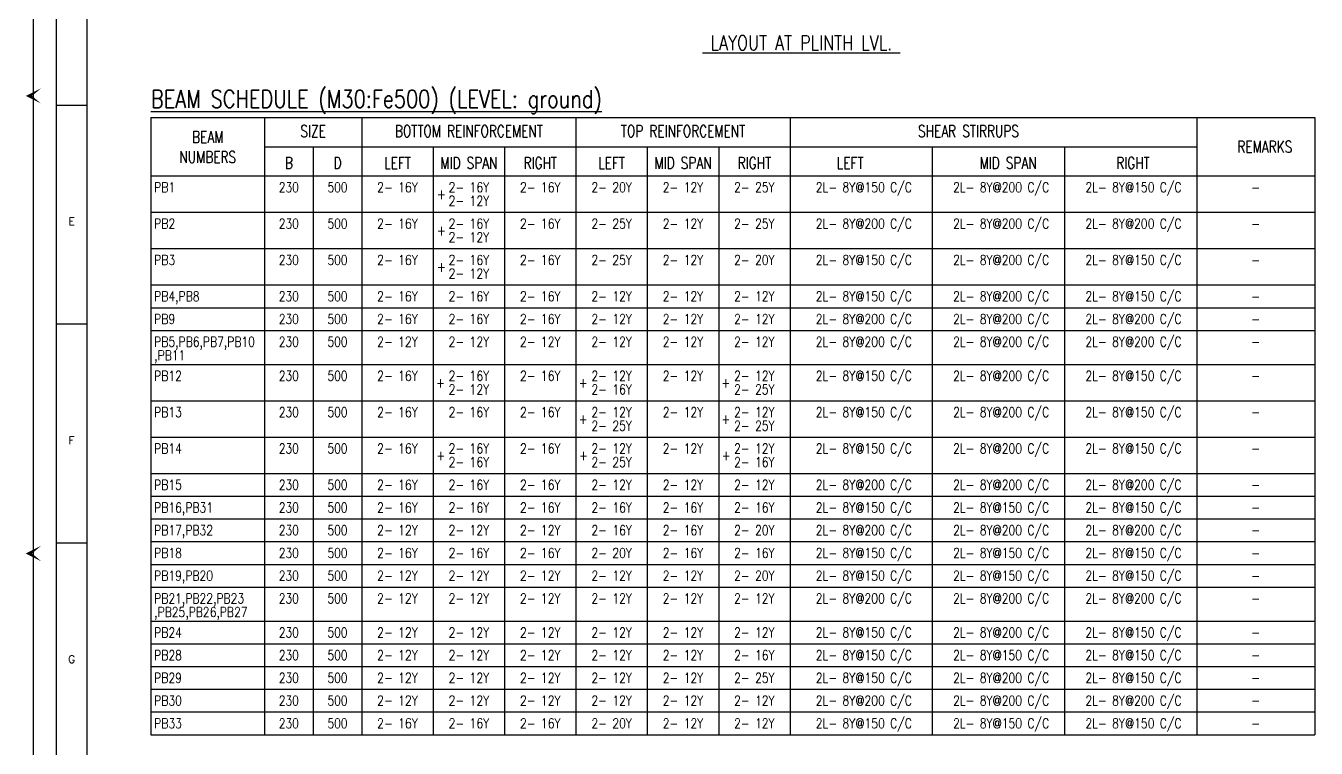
# Model space of a CAD drawing. Header units: millimetres. Extents: x 2659630 to 6742168, y -2425387 to -732288.
# Drawn here: x 3239385 to 3279161, y -1225257 to -1202994 of the extents above; entities that cross this region are included whole.
import ezdxf
from ezdxf.enums import TextEntityAlignment as Align

# ---------------------------------------------------------------- set-up
doc = ezdxf.new("R2010")
doc.units = ezdxf.units.MM
for name, color, linetype in [('FRAME TABLE', 5, 'Continuous'), ('PNA', 8, 'Continuous'), ('S-TITIL', 6, 'Continuous'), ('Schedule Border', 60, 'Continuous'), ('TEXT MIDIUM', 2, 'Continuous'), ('TEXT SHEDULE BEAM', 4, 'Continuous'), ('TITLE', 6, 'Continuous')]:
    doc.layers.add(name, color=color, linetype=linetype)
doc.styles.add('ROMANS', font='r.shx', dxfattribs={"width": 0.7})

# ---------------------------------------------------------------- blocks, each defined once
blk = doc.blocks.new('FOLDER')
at = {"layer": 'PNA'}
for points in [[(-1250, 2500), (0, 0), (0, 1000)], [(1250, 2500), (0, 0), (0, 1000)]]:
    blk.add_solid(points, dxfattribs=at)
blk = doc.blocks.new('A1_SHEET.')
at = {"flags": 128}
blk.add_lwpolyline([(0, 0), (0, 594), (841, 594), (841, 0)], close=True, dxfattribs=at)
at = {"layer": 'PNA'}
for p, q in [((7.5, 298.2), (17.5, 298.2)), ((7.5, 226.45), (17.5, 226.45)), ((7.5, 154.7), (17.5, 154.7))]:
    blk.add_line(p, q, dxfattribs=at)
at = {"layer": 'PNA', "color": 1}
for points in [[(7.5, 6.2), (833.5, 6.2), (833.5, 587.8), (7.5, 587.8)], [(17.5, 11.2), (828.5, 11.2), (828.5, 582.8), (17.5, 582.8)]]:
    blk.add_lwpolyline(points, close=True, dxfattribs=at)
at = {"layer": 'PNA', "xscale": 0.0020000000001672, "yscale": 0.0020000000001672, "zscale": 0.0020000000001672, "rotation": 270}
for p in [(-2.5, 301.2), (-2.5, 151.2)]:
    blk.add_blockref('FOLDER', p, dxfattribs=at)
at = {"layer": 'PNA', "style": 'ROMANS'}
for s, p in [('E', (12.5, 260.05)), ('F', (12.5, 188.3)), ('G', (12.5, 116.55))]:
    blk.add_text(s, height=2.5, dxfattribs=at).set_placement(p, align=Align.MIDDLE)

msp = doc.modelspace()

# ---------------------------------------------------------------- linework, layer by layer
at = {"layer": 'FRAME TABLE', "color": 7}
for p, q in [((3243243.136, -1205820.636), (3279119.852, -1205820.636)), ((3243243.136, -1205820.636), (3243243.136, -1224840.636)), ((3243243.136, -1205820.636), (3243243.136, -1224840.636)), ((3243243.136, -1205820.636), (3279119.852, -1205820.636)), ((3246743.136, -1205820.636), (3246743.136, -1224840.636)), ((3246743.136, -1205820.636), (3246743.136, -1224840.636)), ((3249743.136, -1205820.636), (3249743.136, -1224840.636)), ((3249743.136, -1205820.636), (3249743.136, -1224840.636)), ((3256343.136, -1205820.636), (3256343.136, -1224840.636)), ((3256343.136, -1205820.636), (3256343.136, -1224840.636)), ((3262943.136, -1205820.636), (3262943.136, -1224840.636)), ((3262943.136, -1205820.636), (3262943.136, -1224840.636)), ((3275484.906, -1205820.636), (3275484.906, -1224840.636)), ((3275484.906, -1205820.636), (3275484.906, -1224840.636)), ((3279119.852, -1205820.636), (3279119.852, -1224840.636)), ((3279119.852, -1205820.636), (3279119.852, -1224840.636)), ((3248243.136, -1206720.636), (3248243.136, -1224840.636)), ((3248243.136, -1206720.636), (3248243.136, -1224840.636)), ((3251943.136, -1206720.636), (3251943.136, -1224840.636)), ((3251943.136, -1206720.636), (3251943.136, -1224840.636)), ((3254143.136, -1206720.636), (3254143.136, -1224840.636)), ((3254143.136, -1206720.636), (3254143.136, -1224840.636)), ((3258543.136, -1206720.636), (3258543.136, -1224840.636)), ((3258543.136, -1206720.636), (3258543.136, -1224840.636)), ((3260743.136, -1206720.636), (3260743.136, -1224840.636)), ((3260743.136, -1206720.636), (3260743.136, -1224840.636)), ((3267323.726, -1206720.636), (3267323.726, -1224840.636)), ((3267323.726, -1206720.636), (3267323.726, -1224840.636)), ((3271404.316, -1206720.636), (3271404.316, -1224840.636)), ((3271404.316, -1206720.636), (3271404.316, -1224840.636)), ((3243243.136, -1207620.636), (3279119.852, -1207620.636)), ((3243243.136, -1207620.636), (3279119.852, -1207620.636)), ((3243243.136, -1224840.636), (3279119.852, -1224840.636))]:
    msp.add_line(p, q, dxfattribs=at)
at = {"layer": 'FRAME TABLE'}
for p, q in [((3246743.136, -1206720.636), (3275484.906, -1206720.636)), ((3246743.136, -1206720.636), (3275484.906, -1206720.636)), ((3243243.136, -1208740.636), (3279119.852, -1208740.636)), ((3243243.136, -1208740.636), (3279119.852, -1208740.636)), ((3243243.136, -1208740.636), (3279119.852, -1208740.636)), ((3243243.136, -1208740.636), (3279119.852, -1208740.636)), ((3243243.136, -1209860.636), (3279119.852, -1209860.636)), ((3243243.136, -1209860.636), (3279119.852, -1209860.636)), ((3243243.136, -1209860.636), (3279119.852, -1209860.636)), ((3243243.136, -1209860.636), (3279119.852, -1209860.636)), ((3243243.136, -1210980.636), (3279119.852, -1210980.636)), ((3243243.136, -1210980.636), (3279119.852, -1210980.636)), ((3243243.136, -1210980.636), (3279119.852, -1210980.636)), ((3243243.136, -1210980.636), (3279119.852, -1210980.636)), ((3243243.136, -1211680.636), (3279119.852, -1211680.636)), ((3243243.136, -1211680.636), (3279119.852, -1211680.636)), ((3243243.136, -1211680.636), (3279119.852, -1211680.636)), ((3243243.136, -1211680.636), (3279119.852, -1211680.636)), ((3243243.136, -1212380.636), (3279119.852, -1212380.636)), ((3243243.136, -1212380.636), (3279119.852, -1212380.636)), ((3243243.136, -1213430.636), (3279119.852, -1213430.636)), ((3243243.136, -1213430.636), (3279119.852, -1213430.636)), ((3243243.136, -1213430.636), (3279119.852, -1213430.636)), ((3243243.136, -1213430.636), (3279119.852, -1213430.636)), ((3243243.136, -1214550.636), (3279119.852, -1214550.636)), ((3243243.136, -1214550.636), (3279119.852, -1214550.636)), ((3243243.136, -1215670.636), (3279119.852, -1215670.636)), ((3243243.136, -1215670.636), (3279119.852, -1215670.636)), ((3243243.136, -1216790.636), (3279119.852, -1216790.636)), ((3243243.136, -1216790.636), (3279119.852, -1216790.636)), ((3243243.136, -1216790.636), (3279119.852, -1216790.636)), ((3243243.136, -1216790.636), (3279119.852, -1216790.636)), ((3243243.136, -1217490.636), (3279119.852, -1217490.636)), ((3243243.136, -1217490.636), (3279119.852, -1217490.636)), ((3243243.136, -1218190.636), (3279119.852, -1218190.636)), ((3243243.136, -1218190.636), (3279119.852, -1218190.636)), ((3243243.136, -1218890.636), (3279119.852, -1218890.636)), ((3243243.136, -1218890.636), (3279119.852, -1218890.636)), ((3243243.136, -1219590.636), (3279119.852, -1219590.636)), ((3243243.136, -1219590.636), (3279119.852, -1219590.636)), ((3243243.136, -1220290.636), (3279119.852, -1220290.636)), ((3243243.136, -1220290.636), (3279119.852, -1220290.636)), ((3243243.136, -1221340.636), (3279119.852, -1221340.636)), ((3243243.136, -1221340.636), (3279119.852, -1221340.636)), ((3243243.136, -1222040.636), (3279119.852, -1222040.636)), ((3243243.136, -1222040.636), (3279119.852, -1222040.636)), ((3243243.136, -1222040.636), (3279119.852, -1222040.636)), ((3243243.136, -1222740.636), (3279119.852, -1222740.636)), ((3243243.136, -1222740.636), (3279119.852, -1222740.636)), ((3243243.136, -1223440.636), (3279119.852, -1223440.636)), ((3243243.136, -1223440.636), (3279119.852, -1223440.636)), ((3243243.136, -1223440.636), (3279119.852, -1223440.636)), ((3243243.136, -1223440.636), (3279119.852, -1223440.636)), ((3243243.136, -1224140.636), (3279119.852, -1224140.636)), ((3243243.136, -1224140.636), (3279119.852, -1224140.636))]:
    msp.add_line(p, q, dxfattribs=at)
at = {"layer": 'Schedule Border'}
msp.add_line((3243243.136, -1207620.636), (3279119.852, -1207620.636), dxfattribs=at)
msp.add_line((3243243.136, -1207620.636), (3279119.852, -1207620.636), dxfattribs=at)

# ---------------------------------------------------------------- block references
at = {"xscale": 94.00879904875153, "yscale": 94.00879904875153, "zscale": 94.00879904875153}
msp.add_blockref('A1_SHEET.', (3239620.142, -1233470.769), dxfattribs=at)

# ---------------------------------------------------------------- texts
at = {"layer": 'S-TITIL', "lineweight": 30, "style": 'ROMANS', "width": 0.8}
msp.add_text('%%U LAYOUT AT PLINTH LVL. ', height=450, dxfattribs=at).set_placement((3263290.926, -1203516.077), align=Align.MIDDLE_CENTER)
at = {"layer": 'TEXT MIDIUM', "style": 'ROMANS', "width": 0.75}
for s, p in [('BEAM', (3244993.136, -1206420.636)), ('BEAM', (3244993.136, -1206420.636)), ('REMARKS', (3277578.082, -1206720.636)), ('REMARKS', (3277578.082, -1206720.636)), ('B', (3247493.136, -1207220.636)), ('B', (3247493.136, -1207220.636)), ('D', (3248993.136, -1207220.636)), ('D', (3248993.136, -1207220.636)), ('LEFT', (3250843.136, -1207220.636)), ('LEFT', (3250843.136, -1207220.636)), ('MID SPAN', (3253043.136, -1207220.636)), ('MID SPAN', (3253043.136, -1207220.636)), ('RIGHT', (3255243.136, -1207220.636)), ('RIGHT', (3255243.136, -1207220.636)), ('LEFT', (3257443.136, -1207220.636)), ('LEFT', (3257443.136, -1207220.636)), ('MID SPAN', (3259643.136, -1207220.636)), ('MID SPAN', (3259643.136, -1207220.636)), ('RIGHT', (3261843.136, -1207220.636)), ('RIGHT', (3261843.136, -1207220.636)), ('LEFT', (3264793.136, -1207220.636)), ('LEFT', (3264793.136, -1207220.636)), ('MID SPAN', (3269663.136, -1207220.636)), ('MID SPAN', (3269663.136, -1207220.636)), ('RIGHT', (3273513.136, -1207220.636)), ('RIGHT', (3273513.136, -1207220.636))]:
    msp.add_text(s, height=364.8, dxfattribs=at).set_placement(p, align=Align.MIDDLE)
for s, p in [('SIZE', (3248243.136, -1206420.636)), ('SIZE', (3248243.136, -1206420.636)), ('BOTTOM REINFORCEMENT', (3253043.136, -1206420.636)), ('BOTTOM REINFORCEMENT', (3253043.136, -1206420.636)), ('TOP REINFORCEMENT', (3259643.136, -1206420.636)), ('TOP REINFORCEMENT', (3259643.136, -1206420.636)), ('SHEAR STIRRUPS', (3268443.136, -1206420.636)), ('SHEAR STIRRUPS', (3268443.136, -1206420.636)), ('NUMBERS', (3244993.136, -1207220.636)), ('NUMBERS', (3244993.136, -1207220.636))]:
    msp.add_text(s, height=364.8, dxfattribs=at).set_placement(p, align=Align.CENTER)
at = {"layer": 'TEXT SHEDULE BEAM', "style": 'ROMANS', "width": 0.8}
for s, p in [('PB1', (3243343.136, -1207970.636)), ('PB1', (3243343.136, -1207970.636)), ('PB2', (3243343.136, -1209090.636)), ('PB2', (3243343.136, -1209090.636)), ('PB3', (3243343.136, -1210210.636)), ('PB3', (3243343.136, -1210210.636)), ('PB4,PB8', (3243343.136, -1211330.636)), ('PB4,PB8', (3243343.136, -1211330.636)), ('PB9', (3243343.136, -1212030.636)), ('PB9', (3243343.136, -1212030.636)), ('PB5,PB6,PB7,PB10', (3243343.136, -1212730.636)), ('PB5,PB6,PB7,PB10', (3243343.136, -1212730.636)), (',PB11', (3243343.136, -1213150.636)), (',PB11', (3243343.136, -1213150.636)), ('PB12', (3243343.136, -1213780.636)), ('PB12', (3243343.136, -1213780.636)), ('PB13', (3243343.136, -1214900.636)), ('PB13', (3243343.136, -1214900.636)), ('PB14', (3243343.136, -1216020.636)), ('PB14', (3243343.136, -1216020.636)), ('PB15', (3243343.136, -1217140.636)), ('PB15', (3243343.136, -1217140.636)), ('PB16,PB31', (3243343.136, -1217840.636)), ('PB16,PB31', (3243343.136, -1217840.636)), ('PB17,PB32', (3243343.136, -1218540.636)), ('PB17,PB32', (3243343.136, -1218540.636)), ('PB18', (3243343.136, -1219240.636)), ('PB18', (3243343.136, -1219240.636)), ('PB19,PB20', (3243343.136, -1219940.636)), ('PB19,PB20', (3243343.136, -1219940.636)), ('PB21,PB22,PB23', (3243343.136, -1220640.636)), ('PB21,PB22,PB23', (3243343.136, -1220640.636)), (',PB25,PB26,PB27', (3243343.136, -1221060.636)), (',PB25,PB26,PB27', (3243343.136, -1221060.636)), ('PB24', (3243343.136, -1221690.636)), ('PB24', (3243343.136, -1221690.636)), ('PB28', (3243343.136, -1222390.636)), ('PB28', (3243343.136, -1222390.636)), ('PB29', (3243343.136, -1223090.636)), ('PB29', (3243343.136, -1223090.636)), ('PB30', (3243343.136, -1223790.636)), ('PB30', (3243343.136, -1223790.636)), ('PB33', (3243343.136, -1224490.636)), ('PB33', (3243343.136, -1224490.636))]:
    msp.add_text(s, height=304, dxfattribs=at).set_placement(p, align=Align.MIDDLE_LEFT)
for s, p in [('230', (3247493.136, -1207970.636)), ('230', (3247493.136, -1207970.636)), ('500', (3248993.136, -1207970.636)), ('500', (3248993.136, -1207970.636)), ('2- 16Y', (3250843.136, -1207970.636)), ('2- 16Y', (3250843.136, -1207970.636)), ('2- 16Y', (3253043.136, -1207970.636)), ('2- 16Y', (3253043.136, -1207970.636)), ('2- 16Y', (3255243.136, -1207970.636)), ('2- 16Y', (3255243.136, -1207970.636)), ('2- 20Y', (3257443.136, -1207970.636)), ('2- 20Y', (3257443.136, -1207970.636)), ('2- 12Y', (3259643.136, -1207970.636)), ('2- 12Y', (3259643.136, -1207970.636)), ('2- 25Y', (3261843.136, -1207970.636)), ('2- 25Y', (3261843.136, -1207970.636)), (' 2L- 8Y@150 C/C', (3265133.431, -1207970.636)), (' 2L- 8Y@200 C/C', (3269364.021, -1207970.636)), (' 2L- 8Y@150 C/C', (3273444.611, -1207970.636)), ('+', (3252194.085, -1208180.636)), ('+', (3252194.085, -1208180.636)), ('2- 12Y', (3253043.136, -1208390.636)), ('2- 12Y', (3253043.136, -1208390.636)), ('-', (3277295.547, -1207970.636)), ('-', (3277295.547, -1207970.636)), ('230', (3247493.136, -1209090.636)), ('230', (3247493.136, -1209090.636)), ('500', (3248993.136, -1209090.636)), ('500', (3248993.136, -1209090.636)), ('2- 16Y', (3250843.136, -1209090.636)), ('2- 16Y', (3250843.136, -1209090.636)), ('2- 16Y', (3253043.136, -1209090.636)), ('2- 16Y', (3253043.136, -1209090.636)), ('2- 16Y', (3255243.136, -1209090.636)), ('2- 16Y', (3255243.136, -1209090.636)), ('2- 25Y', (3257443.136, -1209090.636)), ('2- 25Y', (3257443.136, -1209090.636)), ('2- 12Y', (3259643.136, -1209090.636)), ('2- 12Y', (3259643.136, -1209090.636)), ('2- 25Y', (3261843.136, -1209090.636)), ('2- 25Y', (3261843.136, -1209090.636)), (' 2L- 8Y@200 C/C', (3265133.431, -1209090.636)), (' 2L- 8Y@200 C/C', (3269364.021, -1209090.636)), (' 2L- 8Y@200 C/C', (3273444.611, -1209090.636)), ('-', (3277295.547, -1209090.636)), ('-', (3277295.547, -1209090.636)), ('+', (3252194.085, -1209300.636)), ('+', (3252194.085, -1209300.636)), ('2- 12Y', (3253043.136, -1209510.636)), ('2- 12Y', (3253043.136, -1209510.636)), ('230', (3247493.136, -1210210.636)), ('230', (3247493.136, -1210210.636)), ('500', (3248993.136, -1210210.636)), ('500', (3248993.136, -1210210.636)), ('2- 16Y', (3250843.136, -1210210.636)), ('2- 16Y', (3250843.136, -1210210.636)), ('+', (3252194.085, -1210420.636)), ('+', (3252194.085, -1210420.636)), ('2- 16Y', (3253043.136, -1210210.636)), ('2- 16Y', (3253043.136, -1210210.636)), ('2- 16Y', (3255243.136, -1210210.636)), ('2- 16Y', (3255243.136, -1210210.636)), ('2- 25Y', (3257443.136, -1210210.636)), ('2- 25Y', (3257443.136, -1210210.636)), ('2- 12Y', (3259643.136, -1210210.636)), ('2- 12Y', (3259643.136, -1210210.636)), ('2- 20Y', (3261843.136, -1210210.636)), ('2- 20Y', (3261843.136, -1210210.636)), (' 2L- 8Y@150 C/C', (3265133.431, -1210210.636)), (' 2L- 8Y@200 C/C', (3269364.021, -1210210.636)), (' 2L- 8Y@150 C/C', (3273444.611, -1210210.636)), ('-', (3277295.547, -1210210.636)), ('-', (3277295.547, -1210210.636)), ('-', (3277295.547, -1210210.636)), ('-', (3277295.547, -1210210.636)), ('2- 12Y', (3253043.136, -1210630.636)), ('2- 12Y', (3253043.136, -1210630.636)), (' 2L- 8Y@150 C/C', (3265133.431, -1211330.636)), (' 2L- 8Y@200 C/C', (3269364.021, -1211330.636)), (' 2L- 8Y@150 C/C', (3273444.611, -1211330.636)), ('230', (3247493.136, -1211330.636)), ('230', (3247493.136, -1211330.636)), ('500', (3248993.136, -1211330.636)), ('500', (3248993.136, -1211330.636)), ('2- 16Y', (3250843.136, -1211330.636)), ('2- 16Y', (3250843.136, -1211330.636)), ('2- 16Y', (3253043.136, -1211330.636)), ('2- 16Y', (3253043.136, -1211330.636)), ('2- 16Y', (3255243.136, -1211330.636)), ('2- 16Y', (3255243.136, -1211330.636)), ('2- 12Y', (3257443.136, -1211330.636)), ('2- 12Y', (3257443.136, -1211330.636)), ('2- 12Y', (3259643.136, -1211330.636)), ('2- 12Y', (3259643.136, -1211330.636)), ('2- 12Y', (3261843.136, -1211330.636)), ('2- 12Y', (3261843.136, -1211330.636)), ('-', (3277295.547, -1211330.636)), ('-', (3277295.547, -1211330.636)), ('230', (3247493.136, -1212030.636)), ('230', (3247493.136, -1212030.636)), ('500', (3248993.136, -1212030.636)), ('500', (3248993.136, -1212030.636)), ('2- 16Y', (3250843.136, -1212030.636)), ('2- 16Y', (3250843.136, -1212030.636)), ('2- 16Y', (3253043.136, -1212030.636)), ('2- 16Y', (3253043.136, -1212030.636)), ('2- 16Y', (3255243.136, -1212030.636)), ('2- 16Y', (3255243.136, -1212030.636)), ('2- 12Y', (3257443.136, -1212030.636)), ('2- 12Y', (3257443.136, -1212030.636)), ('2- 12Y', (3259643.136, -1212030.636)), ('2- 12Y', (3259643.136, -1212030.636)), ('2- 12Y', (3261843.136, -1212030.636)), ('2- 12Y', (3261843.136, -1212030.636)), (' 2L- 8Y@200 C/C', (3265133.431, -1212030.636)), (' 2L- 8Y@200 C/C', (3269364.021, -1212030.636)), (' 2L- 8Y@200 C/C', (3273444.611, -1212030.636)), ('-', (3277295.547, -1212030.636)), ('-', (3277295.547, -1212030.636)), ('230', (3247493.136, -1212730.636)), ('230', (3247493.136, -1212730.636)), ('500', (3248993.136, -1212730.636)), ('500', (3248993.136, -1212730.636)), ('2- 12Y', (3250843.136, -1212730.636)), ('2- 12Y', (3250843.136, -1212730.636)), ('2- 12Y', (3253043.136, -1212730.636)), ('2- 12Y', (3253043.136, -1212730.636)), ('2- 12Y', (3255243.136, -1212730.636)), ('2- 12Y', (3255243.136, -1212730.636)), ('2- 12Y', (3257443.136, -1212730.636)), ('2- 12Y', (3257443.136, -1212730.636)), ('2- 12Y', (3259643.136, -1212730.636)), ('2- 12Y', (3259643.136, -1212730.636)), ('2- 12Y', (3261843.136, -1212730.636)), ('2- 12Y', (3261843.136, -1212730.636)), (' 2L- 8Y@200 C/C', (3265133.431, -1212730.636)), (' 2L- 8Y@200 C/C', (3269364.021, -1212730.636)), (' 2L- 8Y@200 C/C', (3273444.611, -1212730.636)), ('-', (3277295.547, -1212730.636)), ('-', (3277295.547, -1212730.636)), ('230', (3247493.136, -1213780.636)), ('230', (3247493.136, -1213780.636)), ('500', (3248993.136, -1213780.636)), ('500', (3248993.136, -1213780.636)), ('2- 16Y', (3250843.136, -1213780.636)), ('2- 16Y', (3250843.136, -1213780.636)), ('+', (3252164.813, -1213990.636)), ('+', (3252164.813, -1213990.636)), ('2- 16Y', (3253043.136, -1213780.636)), ('2- 16Y', (3253043.136, -1213780.636)), ('2- 16Y', (3255243.136, -1213780.636)), ('2- 16Y', (3255243.136, -1213780.636)), ('+', (3256564.813, -1213990.636)), ('+', (3256564.813, -1213990.636)), ('2- 12Y', (3257443.136, -1213780.636)), ('2- 12Y', (3257443.136, -1213780.636)), ('2- 12Y', (3259643.136, -1213780.636)), ('2- 12Y', (3259643.136, -1213780.636)), ('+', (3260964.813, -1213990.636)), ('+', (3260964.813, -1213990.636)), ('2- 12Y', (3261843.136, -1213780.636)), ('2- 12Y', (3261843.136, -1213780.636)), (' 2L- 8Y@150 C/C', (3265133.431, -1213780.636)), (' 2L- 8Y@200 C/C', (3269364.021, -1213780.636)), (' 2L- 8Y@150 C/C', (3273444.611, -1213780.636)), ('-', (3277295.547, -1213780.636)), ('-', (3277295.547, -1213780.636)), ('2- 12Y', (3253043.136, -1214200.636)), ('2- 12Y', (3253043.136, -1214200.636)), ('2- 16Y', (3257443.136, -1214200.636)), ('2- 16Y', (3257443.136, -1214200.636)), ('2- 25Y', (3261843.136, -1214200.636)), ('2- 25Y', (3261843.136, -1214200.636)), ('230', (3247493.136, -1214900.636)), ('230', (3247493.136, -1214900.636)), ('500', (3248993.136, -1214900.636)), ('500', (3248993.136, -1214900.636)), ('2- 16Y', (3250843.136, -1214900.636)), ('2- 16Y', (3250843.136, -1214900.636)), ('2- 16Y', (3253043.136, -1214900.636)), ('2- 16Y', (3253043.136, -1214900.636)), ('2- 16Y', (3255243.136, -1214900.636)), ('2- 16Y', (3255243.136, -1214900.636)), ('2- 12Y', (3257443.136, -1214900.636)), ('2- 12Y', (3257443.136, -1214900.636)), ('2- 12Y', (3259643.136, -1214900.636)), ('2- 12Y', (3259643.136, -1214900.636)), ('2- 12Y', (3261843.136, -1214900.636)), ('2- 12Y', (3261843.136, -1214900.636)), (' 2L- 8Y@150 C/C', (3265133.431, -1214900.636)), (' 2L- 8Y@200 C/C', (3269364.021, -1214900.636)), (' 2L- 8Y@150 C/C', (3273444.611, -1214900.636)), ('+', (3256564.501, -1215110.636)), ('+', (3256564.501, -1215110.636)), ('+', (3260964.501, -1215110.636)), ('+', (3260964.501, -1215110.636)), ('-', (3277295.547, -1214900.636)), ('-', (3277295.547, -1214900.636)), ('2- 25Y', (3257443.136, -1215320.636)), ('2- 25Y', (3257443.136, -1215320.636)), ('2- 25Y', (3261843.136, -1215320.636)), ('2- 25Y', (3261843.136, -1215320.636)), ('230', (3247493.136, -1216020.636)), ('230', (3247493.136, -1216020.636)), ('500', (3248993.136, -1216020.636)), ('500', (3248993.136, -1216020.636)), ('2- 16Y', (3250843.136, -1216020.636)), ('2- 16Y', (3250843.136, -1216020.636)), ('2- 16Y', (3253043.136, -1216020.636)), ('2- 16Y', (3253043.136, -1216020.636)), ('2- 16Y', (3255243.136, -1216020.636)), ('2- 16Y', (3255243.136, -1216020.636)), ('2- 12Y', (3257443.136, -1216020.636)), ('2- 12Y', (3257443.136, -1216020.636)), ('2- 12Y', (3259643.136, -1216020.636)), ('2- 12Y', (3259643.136, -1216020.636)), ('2- 12Y', (3261843.136, -1216020.636)), ('2- 12Y', (3261843.136, -1216020.636)), (' 2L- 8Y@150 C/C', (3265133.431, -1216020.636)), (' 2L- 8Y@200 C/C', (3269364.021, -1216020.636)), (' 2L- 8Y@150 C/C', (3273444.611, -1216020.636)), ('+', (3252175.993, -1216230.636)), ('+', (3252175.993, -1216230.636)), ('2- 16Y', (3253043.136, -1216440.636)), ('2- 16Y', (3253043.136, -1216440.636)), ('+', (3256575.993, -1216230.636)), ('+', (3256575.993, -1216230.636)), ('2- 25Y', (3257443.136, -1216440.636)), ('2- 25Y', (3257443.136, -1216440.636)), ('+', (3260975.993, -1216230.636)), ('+', (3260975.993, -1216230.636)), ('2- 16Y', (3261843.136, -1216440.636)), ('2- 16Y', (3261843.136, -1216440.636)), ('-', (3277295.547, -1216020.636)), ('-', (3277295.547, -1216020.636)), ('230', (3247493.136, -1217140.636)), ('230', (3247493.136, -1217140.636)), ('500', (3248993.136, -1217140.636)), ('500', (3248993.136, -1217140.636)), ('2- 16Y', (3250843.136, -1217140.636)), ('2- 16Y', (3250843.136, -1217140.636)), ('2- 16Y', (3253043.136, -1217140.636)), ('2- 16Y', (3253043.136, -1217140.636)), ('2- 16Y', (3255243.136, -1217140.636)), ('2- 16Y', (3255243.136, -1217140.636)), ('2- 12Y', (3257443.136, -1217140.636)), ('2- 12Y', (3257443.136, -1217140.636)), ('2- 12Y', (3259643.136, -1217140.636)), ('2- 12Y', (3259643.136, -1217140.636)), ('2- 12Y', (3261843.136, -1217140.636)), ('2- 12Y', (3261843.136, -1217140.636)), (' 2L- 8Y@200 C/C', (3265133.431, -1217140.636)), (' 2L- 8Y@200 C/C', (3269364.021, -1217140.636)), (' 2L- 8Y@200 C/C', (3273444.611, -1217140.636)), ('-', (3277295.547, -1217140.636)), ('-', (3277295.547, -1217140.636)), ('230', (3247493.136, -1217840.636)), ('230', (3247493.136, -1217840.636)), ('500', (3248993.136, -1217840.636)), ('500', (3248993.136, -1217840.636)), ('2- 16Y', (3250843.136, -1217840.636)), ('2- 16Y', (3250843.136, -1217840.636)), ('2- 16Y', (3253043.136, -1217840.636)), ('2- 16Y', (3253043.136, -1217840.636)), ('2- 16Y', (3255243.136, -1217840.636)), ('2- 16Y', (3255243.136, -1217840.636)), ('2- 16Y', (3257443.136, -1217840.636)), ('2- 16Y', (3257443.136, -1217840.636)), ('2- 16Y', (3259643.136, -1217840.636)), ('2- 16Y', (3259643.136, -1217840.636)), ('2- 16Y', (3261843.136, -1217840.636)), ('2- 16Y', (3261843.136, -1217840.636)), (' 2L- 8Y@150 C/C', (3265133.431, -1217840.636)), (' 2L- 8Y@150 C/C', (3269364.021, -1217840.636)), (' 2L- 8Y@150 C/C', (3273444.611, -1217840.636)), ('-', (3277295.547, -1217840.636)), ('-', (3277295.547, -1217840.636)), (' 2L- 8Y@200 C/C', (3265133.431, -1218540.636)), (' 2L- 8Y@200 C/C', (3269364.021, -1218540.636)), (' 2L- 8Y@200 C/C', (3273444.611, -1218540.636)), ('230', (3247493.136, -1218540.636)), ('230', (3247493.136, -1218540.636)), ('500', (3248993.136, -1218540.636)), ('500', (3248993.136, -1218540.636)), ('2- 12Y', (3250843.136, -1218540.636)), ('2- 12Y', (3250843.136, -1218540.636)), ('2- 12Y', (3253043.136, -1218540.636)), ('2- 12Y', (3253043.136, -1218540.636)), ('2- 12Y', (3255243.136, -1218540.636)), ('2- 12Y', (3255243.136, -1218540.636)), ('2- 16Y', (3257443.136, -1218540.636)), ('2- 16Y', (3257443.136, -1218540.636)), ('2- 16Y', (3259643.136, -1218540.636)), ('2- 16Y', (3259643.136, -1218540.636)), ('2- 20Y', (3261843.136, -1218540.636)), ('2- 20Y', (3261843.136, -1218540.636)), ('-', (3277295.547, -1218540.636)), ('-', (3277295.547, -1218540.636)), ('230', (3247493.136, -1219240.636)), ('230', (3247493.136, -1219240.636)), ('500', (3248993.136, -1219240.636)), ('500', (3248993.136, -1219240.636)), ('2- 16Y', (3250843.136, -1219240.636)), ('2- 16Y', (3250843.136, -1219240.636)), ('2- 16Y', (3253043.136, -1219240.636)), ('2- 16Y', (3253043.136, -1219240.636)), ('2- 16Y', (3255243.136, -1219240.636)), ('2- 16Y', (3255243.136, -1219240.636)), ('2- 20Y', (3257443.136, -1219240.636)), ('2- 20Y', (3257443.136, -1219240.636)), ('2- 16Y', (3259643.136, -1219240.636)), ('2- 16Y', (3259643.136, -1219240.636)), ('2- 16Y', (3261843.136, -1219240.636)), ('2- 16Y', (3261843.136, -1219240.636)), (' 2L- 8Y@150 C/C', (3265133.431, -1219240.636)), (' 2L- 8Y@150 C/C', (3269364.021, -1219240.636)), (' 2L- 8Y@150 C/C', (3273444.611, -1219240.636)), ('-', (3277295.547, -1219240.636)), ('-', (3277295.547, -1219240.636)), ('230', (3247493.136, -1219940.636)), ('230', (3247493.136, -1219940.636)), ('500', (3248993.136, -1219940.636)), ('500', (3248993.136, -1219940.636)), ('2- 12Y', (3250843.136, -1219940.636)), ('2- 12Y', (3250843.136, -1219940.636)), ('2- 12Y', (3253043.136, -1219940.636)), ('2- 12Y', (3253043.136, -1219940.636)), ('2- 12Y', (3255243.136, -1219940.636)), ('2- 12Y', (3255243.136, -1219940.636)), ('2- 12Y', (3257443.136, -1219940.636)), ('2- 12Y', (3257443.136, -1219940.636)), ('2- 12Y', (3259643.136, -1219940.636)), ('2- 12Y', (3259643.136, -1219940.636)), ('2- 20Y', (3261843.136, -1219940.636)), ('2- 20Y', (3261843.136, -1219940.636)), (' 2L- 8Y@150 C/C', (3265133.431, -1219940.636)), (' 2L- 8Y@150 C/C', (3269364.021, -1219940.636)), (' 2L- 8Y@150 C/C', (3273444.611, -1219940.636)), ('-', (3277295.547, -1219940.636)), ('-', (3277295.547, -1219940.636)), ('230', (3247493.136, -1220640.636)), ('230', (3247493.136, -1220640.636)), ('500', (3248993.136, -1220640.636)), ('500', (3248993.136, -1220640.636)), ('2- 12Y', (3250843.136, -1220640.636)), ('2- 12Y', (3250843.136, -1220640.636)), ('2- 12Y', (3253043.136, -1220640.636)), ('2- 12Y', (3253043.136, -1220640.636)), ('2- 12Y', (3255243.136, -1220640.636)), ('2- 12Y', (3255243.136, -1220640.636)), ('2- 12Y', (3257443.136, -1220640.636)), ('2- 12Y', (3257443.136, -1220640.636)), ('2- 12Y', (3259643.136, -1220640.636)), ('2- 12Y', (3259643.136, -1220640.636)), ('2- 12Y', (3261843.136, -1220640.636)), ('2- 12Y', (3261843.136, -1220640.636)), (' 2L- 8Y@200 C/C', (3265133.431, -1220640.636)), (' 2L- 8Y@200 C/C', (3269364.021, -1220640.636)), (' 2L- 8Y@200 C/C', (3273444.611, -1220640.636)), ('-', (3277295.547, -1220640.636)), ('-', (3277295.547, -1220640.636)), (' 2L- 8Y@150 C/C', (3265133.431, -1221690.636)), (' 2L- 8Y@200 C/C', (3269364.021, -1221690.636)), (' 2L- 8Y@150 C/C', (3273444.611, -1221690.636)), ('230', (3247493.136, -1221690.636)), ('230', (3247493.136, -1221690.636)), ('500', (3248993.136, -1221690.636)), ('500', (3248993.136, -1221690.636)), ('2- 12Y', (3250843.136, -1221690.636)), ('2- 12Y', (3250843.136, -1221690.636)), ('2- 12Y', (3253043.136, -1221690.636)), ('2- 12Y', (3253043.136, -1221690.636)), ('2- 12Y', (3255243.136, -1221690.636)), ('2- 12Y', (3255243.136, -1221690.636)), ('2- 12Y', (3257443.136, -1221690.636)), ('2- 12Y', (3257443.136, -1221690.636)), ('2- 12Y', (3259643.136, -1221690.636)), ('2- 12Y', (3259643.136, -1221690.636)), ('2- 12Y', (3261843.136, -1221690.636)), ('2- 12Y', (3261843.136, -1221690.636)), ('-', (3277295.547, -1221690.636)), ('-', (3277295.547, -1221690.636)), ('230', (3247493.136, -1222390.636)), ('230', (3247493.136, -1222390.636)), ('500', (3248993.136, -1222390.636)), ('500', (3248993.136, -1222390.636)), ('2- 12Y', (3250843.136, -1222390.636)), ('2- 12Y', (3250843.136, -1222390.636)), ('2- 12Y', (3253043.136, -1222390.636)), ('2- 12Y', (3253043.136, -1222390.636)), ('2- 12Y', (3255243.136, -1222390.636)), ('2- 12Y', (3255243.136, -1222390.636)), ('2- 12Y', (3257443.136, -1222390.636)), ('2- 12Y', (3257443.136, -1222390.636)), ('2- 12Y', (3259643.136, -1222390.636)), ('2- 12Y', (3259643.136, -1222390.636)), ('2- 16Y', (3261843.136, -1222390.636)), ('2- 16Y', (3261843.136, -1222390.636)), (' 2L- 8Y@150 C/C', (3265133.431, -1222390.636)), (' 2L- 8Y@150 C/C', (3269364.021, -1222390.636)), (' 2L- 8Y@150 C/C', (3273444.611, -1222390.636)), ('-', (3277295.547, -1222390.636)), ('-', (3277295.547, -1222390.636)), ('230', (3247493.136, -1223090.636)), ('230', (3247493.136, -1223090.636)), ('500', (3248993.136, -1223090.636)), ('500', (3248993.136, -1223090.636)), ('2- 12Y', (3250843.136, -1223090.636)), ('2- 12Y', (3250843.136, -1223090.636)), ('2- 12Y', (3253043.136, -1223090.636)), ('2- 12Y', (3253043.136, -1223090.636)), ('2- 12Y', (3255243.136, -1223090.636)), ('2- 12Y', (3255243.136, -1223090.636)), ('2- 12Y', (3257443.136, -1223090.636)), ('2- 12Y', (3257443.136, -1223090.636)), ('2- 12Y', (3259643.136, -1223090.636)), ('2- 12Y', (3259643.136, -1223090.636)), ('2- 25Y', (3261843.136, -1223090.636)), ('2- 25Y', (3261843.136, -1223090.636)), (' 2L- 8Y@150 C/C', (3265133.431, -1223090.636)), (' 2L- 8Y@200 C/C', (3269364.021, -1223090.636)), (' 2L- 8Y@150 C/C', (3273444.611, -1223090.636)), ('-', (3277295.547, -1223090.636)), ('-', (3277295.547, -1223090.636)), ('230', (3247493.136, -1223790.636)), ('230', (3247493.136, -1223790.636)), ('500', (3248993.136, -1223790.636)), ('500', (3248993.136, -1223790.636)), ('2- 12Y', (3250843.136, -1223790.636)), ('2- 12Y', (3250843.136, -1223790.636)), ('2- 12Y', (3253043.136, -1223790.636)), ('2- 12Y', (3253043.136, -1223790.636)), ('2- 12Y', (3255243.136, -1223790.636)), ('2- 12Y', (3255243.136, -1223790.636)), ('2- 12Y', (3257443.136, -1223790.636)), ('2- 12Y', (3257443.136, -1223790.636)), ('2- 12Y', (3259643.136, -1223790.636)), ('2- 12Y', (3259643.136, -1223790.636)), ('2- 12Y', (3261843.136, -1223790.636)), ('2- 12Y', (3261843.136, -1223790.636)), (' 2L- 8Y@200 C/C', (3265133.431, -1223790.636)), (' 2L- 8Y@200 C/C', (3269364.021, -1223790.636)), (' 2L- 8Y@200 C/C', (3273444.611, -1223790.636)), ('-', (3277295.547, -1223790.636)), ('-', (3277295.547, -1223790.636)), (' 2L- 8Y@150 C/C', (3265133.431, -1224490.636)), (' 2L- 8Y@150 C/C', (3269364.021, -1224490.636)), (' 2L- 8Y@150 C/C', (3273444.611, -1224490.636)), ('230', (3247493.136, -1224490.636)), ('230', (3247493.136, -1224490.636)), ('500', (3248993.136, -1224490.636)), ('500', (3248993.136, -1224490.636)), ('2- 16Y', (3250843.136, -1224490.636)), ('2- 16Y', (3250843.136, -1224490.636)), ('2- 16Y', (3253043.136, -1224490.636)), ('2- 16Y', (3253043.136, -1224490.636)), ('2- 16Y', (3255243.136, -1224490.636)), ('2- 16Y', (3255243.136, -1224490.636)), ('2- 20Y', (3257443.136, -1224490.636)), ('2- 20Y', (3257443.136, -1224490.636)), ('2- 12Y', (3259643.136, -1224490.636)), ('2- 12Y', (3259643.136, -1224490.636)), ('2- 12Y', (3261843.136, -1224490.636)), ('2- 12Y', (3261843.136, -1224490.636)), ('-', (3277295.547, -1224490.636)), ('-', (3277295.547, -1224490.636))]:
    msp.add_text(s, height=304, dxfattribs=at).set_placement(p, align=Align.MIDDLE_CENTER)
at = {"layer": 'TITLE', "style": 'ROMANS', "width": 0.8}
msp.add_text('%%UBEAM SCHEDULE (M30:Fe500) (LEVEL: ground)', height=547.2, dxfattribs=at).set_placement((3243243.136, -1205520.636))
msp.add_text('%%UBEAM SCHEDULE (M30:Fe500) (LEVEL: ground)', height=547.2, dxfattribs=at).set_placement((3243243.136, -1205520.636))

doc.saveas('drawing.dxf')
